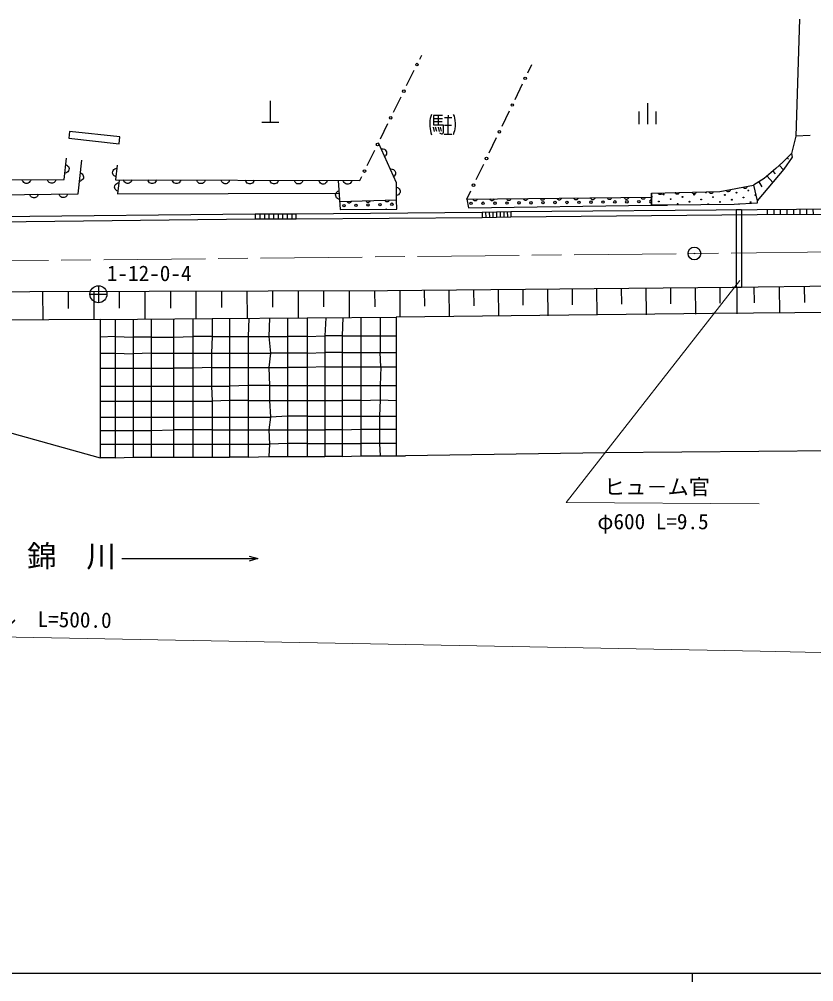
# Model space of a CAD drawing. Units: millimetres, scale not verified. Extents: x 40000 to 680000, y 20000 to 380000.
# Drawn here: x 288629 to 382326, y 204000 to 317498 of the extents above; entities that cross this region are included whole.
import ezdxf
from ezdxf.enums import TextEntityAlignment as Align

# ---------------------------------------------------------------- set-up
doc = ezdxf.new("R2010")
doc.units = ezdxf.units.MM
doc.header["$LTSCALE"] = 1000
doc.linetypes.add('CHAIN', pattern=[18.5, 12, -1.5, 3.5, -1.5])
for name, color, linetype, lineweight in [('M-BGD', 7, 'Continuous', 25), ('M-BMK', 2, 'CHAIN', 13), ('M-BMK-SRVR', 3, 'Continuous', 25), ('M-STR-HTXT', 7, 'Continuous', 13), ('M-TTL-BAND', 7, 'Continuous', 25)]:
    doc.layers.add(name, color=color, linetype=linetype, lineweight=lineweight)
doc.styles.add('ＭＳ ゴシック', font='')
doc.styles.get('ＭＳ ゴシック').set_extended_font_data('MS Gothic')

# ---------------------------------------------------------------- blocks, each defined once
blk = doc.blocks.new('BUHIN1')
at = {"color": 3, "linetype": 'Continuous', "lineweight": 25}
for radius in [750, 22.5]:
    blk.add_circle((0, 0), radius, dxfattribs=at)
blk = doc.blocks.new('BUHIN3')
at = {"color": 7, "linetype": 'Continuous', "lineweight": 25}
for p, q in [((-858, 574), (259, 1575)), ((-931, -834), (931, 834)), ((476, -916), (1594, 85))]:
    blk.add_line(p, q, dxfattribs=at)
blk = doc.blocks.new('BUHIN4')
at = {"color": 7, "linetype": 'Continuous', "lineweight": 25}
blk.add_lwpolyline([(-186, -167), (-210, -111), (-220, -54), (-221, 18), (-200, 77), (-168, 130), (-110, 181), (-55, 208), (6, 222), (79, 213), (134, 197), (186, 167)], dxfattribs=at)
blk = doc.blocks.new('BUHIN5')
at = {"color": 3, "linetype": 'Continuous', "lineweight": 25}
for p, q in [((-745, -667), (745, 667)), ((667, -745), (-667, 745))]:
    blk.add_line(p, q, dxfattribs=at)
blk.add_circle((0, 0), 1000, dxfattribs=at)
blk = doc.blocks.new('BUHIN6')
at = {"color": 7, "linetype": 'Continuous', "lineweight": 25}
blk.add_lwpolyline([(-372, -334), (-419, -221), (-440, -109), (-442, 37), (-400, 155), (-336, 259), (-221, 363), (-110, 415), (12, 444), (158, 427), (268, 394), (372, 334)], dxfattribs=at)
blk = doc.blocks.new('BUHIN7')
at = {"color": 7, "linetype": 'Continuous', "lineweight": 25}
blk.add_circle((0, 0), 150, dxfattribs=at)
blk = doc.blocks.new('BUHIN8')
at = {"color": 7, "linetype": 'Continuous', "lineweight": 25}
for p, q in [((-1862, -1668), (0, 0)), ((671, -749), (-671, 749))]:
    blk.add_line(p, q, dxfattribs=at)

msp = doc.modelspace()

# ---------------------------------------------------------------- linework, layer by layer
at = {"layer": 'M-BGD'}
for p, q in [((380645, 317498), (380222, 303697)), ((335859, 312810), (336091, 313282)), ((348620, 311192), (349097, 312178)), ((334310, 309672), (335209, 311492)), ((347096, 308041), (347980, 309869)), ((332762, 306533), (333660, 308353)), ((345571, 304891), (346455, 306718)), ((337478, 305787), (338528, 305787)), ((338521, 305420), (337486, 305420)), ((338033, 306140), (338033, 305060)), ((338761, 305922), (339646, 305922)), ((339218, 306192), (339218, 305922)), ((339218, 303942), (339218, 305915)), ((294566, 304259), (294480, 303464)), ((300479, 303618), (294566, 304259)), ((331213, 303394), (332111, 305215)), ((337433, 304767), (337568, 304257)), ((337861, 304272), (337733, 304767)), ((338026, 304767), (338168, 304272)), ((338431, 304287), (338296, 304767)), ((339616, 304970), (338798, 304970)), ((294480, 303464), (300393, 302824)), ((300393, 302824), (300479, 303618)), ((338738, 303935), (339646, 303935)), ((344047, 301740), (344931, 303568)), ((380222, 303697), (379714, 301665)), ((381915, 303782), (380222, 303697)), ((329664, 300255), (330563, 302076)), ((333111, 298197), (330988, 302938)), ((293941, 298582), (294212, 301129)), ((295559, 296896), (296002, 300886)), ((379714, 301665), (378698, 300649)), ((379798, 301242), (378782, 299803)), ((379206, 301157), (379362, 301001)), ((379714, 301665), (379798, 301242)), ((300157, 300293), (299977, 298561)), ((342522, 298590), (343406, 300417)), ((378782, 299803), (375650, 296077)), ((377851, 299887), (376496, 298702)), ((378698, 300649), (377851, 299887)), ((378275, 300268), (378739, 299751)), ((249430, 298377), (293941, 298582)), ((299977, 298561), (328781, 298466)), ((300408, 298512), (300198, 296928)), ((328781, 298466), (329014, 298937)), ((376496, 298702), (375226, 297940)), ((376835, 298998), (377483, 298257)), ((377512, 299590), (377791, 299272)), ((326251, 298474), (326472, 295045)), ((326251, 298474), (326472, 295045)), ((333132, 296197), (333111, 298197)), ((371247, 297178), (375226, 297940)), ((375226, 297940), (375650, 296077)), ((375861, 298321), (376210, 297739)), ((285174, 296803), (295559, 296896)), ((300198, 296928), (326301, 296988)), ((341405, 296281), (341882, 297267)), ((341405, 296281), (363204, 296501)), ((341405, 296281), (341606, 295242)), ((363204, 297009), (371247, 297178)), ((363204, 297009), (363204, 296501)), ((363204, 295569), (363204, 297009)), ((363204, 296501), (363204, 295993)), ((363204, 296501), (363204, 295569)), ((326410, 296003), (333132, 296197)), ((326472, 295045), (333143, 295112)), ((333143, 295112), (333132, 296197)), ((341606, 295242), (363204, 295569)), ((363204, 295993), (363204, 295569)), ((363204, 295569), (364135, 295569)), ((365066, 295569), (363204, 295569)), ((364135, 295569), (365066, 295569)), ((372940, 295654), (365066, 295569)), ((375650, 295823), (372940, 295654)), ((375647, 295069), (389954, 295153)), ((375650, 296077), (375650, 295823)), ((375650, 296077), (375650, 295823)), ((382237, 295099), (382241, 294499)), ((263116, 293968), (316468, 294561)), ((263128, 293368), (316468, 293961)), ((316468, 294561), (321292, 294561)), ((316468, 294561), (316468, 293961)), ((316468, 293961), (321294, 293961)), ((316468, 293961), (317060, 293961)), ((317004, 294561), (317004, 293961)), ((317060, 293961), (317653, 293961)), ((317540, 294561), (317540, 293961)), ((317653, 293961), (318161, 293961)), ((318076, 294561), (318076, 293961)), ((318161, 293961), (318669, 293961)), ((318612, 294561), (318612, 293961)), ((318669, 293961), (319262, 293961)), ((319148, 294561), (319148, 293961)), ((319262, 293961), (319770, 293961)), ((319684, 294561), (319684, 293961)), ((319770, 293961), (320362, 293961)), ((320220, 294561), (320220, 293961)), ((320362, 293961), (320786, 293961)), ((320756, 294561), (320756, 293961)), ((320786, 293961), (321294, 293961)), ((321292, 294561), (343207, 294730)), ((321294, 293961), (321292, 294561)), ((321294, 293961), (343222, 294130)), ((343207, 294730), (346599, 294815)), ((343207, 294730), (343222, 294130)), ((343222, 294130), (346609, 294215)), ((343632, 294739), (343647, 294139)), ((344058, 294749), (344073, 294149)), ((344483, 294758), (344498, 294159)), ((344912, 294772), (344927, 294172)), ((345339, 294783), (345354, 294183)), ((345762, 294794), (345777, 294194)), ((346186, 294804), (346201, 294204)), ((346599, 294815), (375647, 295069)), ((346609, 294807), (346609, 294215)), ((346609, 294215), (375650, 294469)), ((373194, 295061), (373194, 285917)), ((373194, 295061), (373794, 295061)), ((373794, 295061), (373794, 285917)), ((375650, 294469), (389958, 294553)), ((376835, 295061), (376835, 294469)), ((377607, 295066), (377610, 294466)), ((378379, 295072), (378382, 294472)), ((379150, 295077), (379154, 294477)), ((379922, 295082), (379926, 294482)), ((380694, 295088), (380697, 294488)), ((381465, 295093), (381469, 294493)), ((372686, 285917), (424248, 286510)), ((261688, 285071), (289882, 285409)), ((289882, 285409), (332046, 285494)), ((291388, 285412), (291395, 282018)), ((294400, 285418), (294404, 283402)), ((297411, 285424), (297418, 282097)), ((300423, 285430), (300427, 283436)), ((303435, 285436), (303442, 282107)), ((306447, 285442), (306451, 283441)), ((309458, 285448), (309465, 282194)), ((312470, 285454), (312474, 283512)), ((315482, 285460), (315488, 282240)), ((318493, 285466), (318497, 283544)), ((321505, 285472), (321512, 282277)), ((324517, 285479), (324521, 283567)), ((327529, 285485), (327535, 282316)), ((330540, 285491), (330544, 283601)), ((332046, 285494), (372686, 285917)), ((333498, 285509), (333530, 282365)), ((336400, 285539), (336420, 283653)), ((339303, 285569), (339336, 282425)), ((342206, 285599), (342226, 283713)), ((345109, 285630), (345142, 282484)), ((348012, 285660), (348031, 283772)), ((350915, 285690), (350947, 282544)), ((353818, 285720), (353837, 283832)), ((356720, 285751), (356753, 282603)), ((359623, 285781), (359643, 283892)), ((362526, 285811), (362559, 282662)), ((365429, 285841), (365449, 283952)), ((368332, 285871), (368365, 282722)), ((371235, 285902), (371254, 284012)), ((372686, 285917), (373194, 285917)), ((373194, 285917), (373794, 285917)), ((373240, 285917), (373240, 282772)), ((375278, 285934), (375300, 284049)), ((378246, 285969), (378283, 282823)), ((381214, 286004), (381236, 284114)), ((370400, 282785), (333062, 282361)), ((415866, 283208), (370400, 282785)), ((298180, 282107), (275150, 281938)), ((298180, 282107), (311388, 282192)), ((298180, 282107), (298180, 279991)), ((299958, 282118), (299958, 280075)), ((302074, 282132), (302074, 279991)), ((304191, 282145), (304191, 279991)), ((306816, 282162), (306816, 279991)), ((309102, 282177), (309102, 280075)), ((311388, 282192), (322564, 282277)), ((311388, 282192), (311388, 280075)), ((313420, 282207), (313420, 280075)), ((315704, 282225), (315621, 280075)), ((318160, 282243), (318076, 280075)), ((320278, 282259), (320278, 280075)), ((322564, 282277), (333062, 282361)), ((322564, 282277), (322564, 280075)), ((324766, 282294), (324680, 280160)), ((326798, 282311), (326712, 280160)), ((328914, 282328), (328914, 280160)), ((331200, 282346), (331200, 280160)), ((333062, 282361), (333062, 280160)), ((247204, 280083), (298180, 265769)), ((299958, 280075), (298180, 279991)), ((298180, 279991), (298180, 278128)), ((299958, 280075), (299958, 278128)), ((299958, 280075), (302074, 279991)), ((304191, 279991), (302074, 279991)), ((302074, 279991), (302074, 278043)), ((304191, 279991), (306816, 279991)), ((304191, 279991), (304191, 278128)), ((306816, 279991), (309102, 280075)), ((306816, 279991), (306816, 278128)), ((311388, 280075), (309102, 280075)), ((309102, 280075), (309102, 278128)), ((311388, 280075), (311303, 278128)), ((311388, 280075), (313420, 280075)), ((313420, 280075), (315621, 280075)), ((313420, 280075), (313420, 278128)), ((315621, 280075), (318076, 280075)), ((315621, 280075), (315621, 278128)), ((318076, 280075), (320278, 280075)), ((318076, 280075), (318246, 278128)), ((322564, 280075), (320278, 280075)), ((320278, 280075), (320278, 278128)), ((322564, 280075), (324680, 280160)), ((322564, 280075), (322564, 278128)), ((326712, 280160), (324680, 280160)), ((324680, 280160), (324680, 278213)), ((326712, 280160), (328914, 280160)), ((326712, 280160), (326712, 278213)), ((328914, 280160), (331200, 280160)), ((328914, 280160), (328914, 278213)), ((331200, 280160), (333062, 280160)), ((331200, 280160), (331200, 278213)), ((333062, 280160), (333062, 278213)), ((298180, 278128), (299958, 278128)), ((298180, 278128), (298180, 276350)), ((299958, 278128), (302074, 278043)), ((299958, 278128), (299958, 276350)), ((304191, 278128), (302074, 278043)), ((304191, 278128), (306816, 278128)), ((304191, 278128), (304191, 276350)), ((306816, 278128), (309102, 278128)), ((306816, 278128), (306816, 276350)), ((309102, 278128), (311303, 278128)), ((309102, 278128), (309102, 276350)), ((311303, 278128), (313420, 278128)), ((311303, 278128), (311303, 276435)), ((313420, 278128), (315621, 278128)), ((313420, 278128), (313420, 276435)), ((315621, 278128), (318246, 278128)), ((315621, 278128), (315621, 276435)), ((318246, 278128), (318076, 276435)), ((320278, 278128), (318246, 278128)), ((322564, 278128), (320278, 278128)), ((320278, 278128), (320278, 276435)), ((322564, 278128), (324680, 278213)), ((322564, 278128), (322564, 276435)), ((326712, 278213), (324680, 278213)), ((324680, 278213), (324680, 276519)), ((326712, 278213), (328914, 278213)), ((326712, 278213), (326712, 276519)), ((328914, 278213), (331200, 278213)), ((328914, 278213), (328914, 276519)), ((331200, 278213), (333062, 278213)), ((331284, 276519), (331200, 278213)), ((333062, 278213), (333062, 276519)), ((302074, 278043), (302074, 276350)), ((298180, 276350), (299958, 276350)), ((298180, 276350), (298180, 274233)), ((299958, 276350), (302074, 276350)), ((299958, 276350), (299958, 274233)), ((302074, 276350), (304191, 276350)), ((302074, 276350), (302074, 274233)), ((304191, 276350), (306816, 276350)), ((304191, 276350), (304191, 274233)), ((309102, 276350), (306816, 276350)), ((306816, 276350), (306816, 274233)), ((311303, 276435), (309102, 276350)), ((309102, 276350), (309102, 274233)), ((311303, 276435), (313420, 276435)), ((311303, 276435), (311303, 274233)), ((313420, 276435), (315621, 276435)), ((313420, 276435), (313420, 274233)), ((315621, 276435), (318076, 276435)), ((315621, 276435), (315621, 274318)), ((318076, 276435), (320278, 276435)), ((318076, 276435), (318161, 274318)), ((322564, 276435), (320278, 276435)), ((320278, 276435), (320278, 274318)), ((324680, 276519), (322564, 276435)), ((322564, 276435), (322564, 274318)), ((324680, 276519), (326712, 276519)), ((324680, 276519), (324680, 274318)), ((326712, 276519), (328914, 276519)), ((326712, 276519), (326712, 274318)), ((328914, 276519), (331284, 276519)), ((328914, 276519), (328914, 274318)), ((331284, 276519), (331200, 274318)), ((331284, 276519), (333062, 276519)), ((333062, 276519), (333062, 274318)), ((298180, 274233), (299958, 274233)), ((298180, 274233), (298180, 272455)), ((299958, 274233), (302074, 274233)), ((299958, 274233), (299958, 272455)), ((302074, 274233), (304191, 274233)), ((302074, 274233), (302074, 272455)), ((304191, 274233), (306816, 274233)), ((304191, 274233), (304191, 272455)), ((306816, 274233), (309102, 274233)), ((306816, 274233), (306816, 272455)), ((309102, 274233), (311303, 274233)), ((309102, 274233), (309102, 272455)), ((311303, 274233), (313420, 274233)), ((311303, 274233), (311388, 272455)), ((315621, 274318), (313420, 274233)), ((313420, 274233), (313420, 272540)), ((318161, 274318), (315621, 274318)), ((315621, 274318), (315621, 272540)), ((318161, 274318), (320278, 274318)), ((318161, 274318), (318161, 272540)), ((320278, 274318), (322564, 274318)), ((320278, 274318), (320278, 272540)), ((322564, 274318), (324680, 274318)), ((322564, 274318), (322564, 272540)), ((324680, 274318), (326712, 274318)), ((324680, 274318), (324680, 272540)), ((326712, 274318), (328914, 274318)), ((326712, 274318), (326712, 272540)), ((328914, 274318), (331200, 274318)), ((328914, 274318), (328914, 272540)), ((331200, 274318), (333062, 274318)), ((331200, 274318), (331200, 272625)), ((333062, 274318), (333062, 272540)), ((298180, 272455), (299958, 272455)), ((298180, 272455), (298180, 270593)), ((299958, 272455), (302074, 272455)), ((299958, 272455), (299958, 270593)), ((302074, 272455), (304191, 272455)), ((302074, 272455), (302074, 270593)), ((304191, 272455), (306816, 272455)), ((304191, 272455), (304191, 270593)), ((306816, 272455), (309102, 272455)), ((306816, 272455), (306816, 270593)), ((309102, 272455), (311388, 272455)), ((309102, 272455), (309102, 270593)), ((313420, 272540), (311388, 272455)), ((311388, 272455), (311388, 270593)), ((315621, 272540), (313420, 272540)), ((313420, 272540), (313420, 270593)), ((315621, 272540), (318161, 272540)), ((315621, 272540), (315621, 270593)), ((318161, 272540), (320278, 272540)), ((318161, 272540), (318246, 270593)), ((320278, 272540), (322564, 272540)), ((320278, 272540), (320278, 270677)), ((322564, 272540), (324680, 272540)), ((322564, 272540), (322564, 270677)), ((324680, 272540), (326712, 272540)), ((324680, 272540), (324680, 270677)), ((328914, 272540), (326712, 272540)), ((326712, 272540), (326712, 270677)), ((328914, 272540), (331200, 272625)), ((328914, 272540), (328914, 270677)), ((331200, 272625), (331115, 270677)), ((331200, 272625), (333062, 272540)), ((333062, 272540), (333062, 270677)), ((298180, 270593), (299958, 270593)), ((298180, 270593), (298180, 268984)), ((299958, 270593), (302074, 270593)), ((299958, 270593), (299958, 268984)), ((302074, 270593), (304191, 270593)), ((302074, 270593), (302074, 268984)), ((304191, 270593), (306816, 270593)), ((304191, 270593), (304191, 268984)), ((306816, 270593), (309102, 270593)), ((306816, 270593), (306816, 269069)), ((309102, 270593), (311388, 270593)), ((309102, 270593), (309102, 269069)), ((311388, 270593), (313420, 270593)), ((311388, 270593), (311388, 269069)), ((313420, 270593), (315621, 270593)), ((313420, 270593), (313420, 269069)), ((315621, 270593), (318246, 270593)), ((315621, 270593), (315621, 269069)), ((318246, 270593), (318076, 269069)), ((320278, 270677), (318246, 270593)), ((322564, 270677), (320278, 270677)), ((320278, 270677), (320278, 269069)), ((322564, 270677), (324680, 270677)), ((322564, 270677), (322564, 269069)), ((324680, 270677), (326712, 270677)), ((324680, 270677), (324680, 269069)), ((326712, 270677), (328914, 270677)), ((326712, 270677), (326712, 269069)), ((328914, 270677), (331115, 270677)), ((328914, 270677), (328914, 269153)), ((331115, 270677), (333062, 270677)), ((331115, 270677), (331115, 269153)), ((333062, 270677), (333062, 269153)), ((304191, 268984), (306816, 269069)), ((309102, 269069), (306816, 269069)), ((306816, 269069), (306816, 267375)), ((311388, 269069), (309102, 269069)), ((309102, 269069), (309102, 267375)), ((311388, 269069), (313420, 269069)), ((311388, 269069), (311388, 267375)), ((313420, 269069), (315621, 269069)), ((313420, 269069), (313420, 267375)), ((315621, 269069), (318076, 269069)), ((315621, 269069), (315621, 267375)), ((318076, 269069), (320278, 269069)), ((318076, 269069), (318161, 267375)), ((320278, 269069), (322564, 269069)), ((320278, 269069), (320278, 267460)), ((322564, 269069), (324680, 269069)), ((322564, 269069), (322564, 267460)), ((326712, 269069), (324680, 269069)), ((324680, 269069), (324680, 267460)), ((326712, 269069), (328914, 269153)), ((326712, 269069), (326712, 267460)), ((328914, 269153), (331115, 269153)), ((328914, 269153), (328914, 267460)), ((331115, 269153), (333062, 269153)), ((331115, 269153), (331115, 267460)), ((333062, 269153), (333062, 267460)), ((298180, 268984), (299958, 268984)), ((298180, 268984), (298180, 267375)), ((299958, 268984), (302074, 268984)), ((299958, 268984), (299958, 267375)), ((302074, 268984), (304191, 268984)), ((302074, 268984), (302074, 267375)), ((304191, 268984), (304191, 267375)), ((298180, 267375), (299958, 267375)), ((298180, 267375), (298180, 265767)), ((299958, 267375), (302074, 267375)), ((299958, 267375), (299958, 265767)), ((302074, 267375), (304191, 267375)), ((302074, 267375), (302074, 265851)), ((304191, 267375), (306816, 267375)), ((304191, 267375), (304191, 265851)), ((306816, 267375), (309102, 267375)), ((306816, 267375), (306816, 265851)), ((309102, 267375), (311388, 267375)), ((309102, 267375), (309102, 265851)), ((311388, 267375), (313420, 267375)), ((311388, 267375), (311388, 265851)), ((313420, 267375), (315621, 267375)), ((313420, 267375), (313420, 265851)), ((315621, 267375), (318161, 267375)), ((315621, 267375), (315621, 265851)), ((318161, 267375), (318076, 265936)), ((320278, 267460), (318161, 267375)), ((322564, 267460), (320278, 267460)), ((320278, 267460), (320278, 265936)), ((322564, 267460), (324680, 267460)), ((322564, 267460), (322564, 265936)), ((324680, 267460), (326712, 267460)), ((324680, 267460), (324680, 265936)), ((326712, 267460), (328914, 267460)), ((326712, 267460), (326712, 265936)), ((331115, 267460), (328914, 267460)), ((328914, 267460), (328914, 266021)), ((333062, 267460), (331115, 267460)), ((331115, 267460), (331200, 266021)), ((333062, 267460), (333062, 266021)), ((415782, 266867), (357700, 266359)), ((299958, 265767), (298180, 265767)), ((299958, 265767), (302074, 265851)), ((302074, 265851), (304191, 265851)), ((304191, 265851), (306816, 265851)), ((306816, 265851), (309102, 265851)), ((309102, 265851), (311388, 265851)), ((311388, 265851), (313420, 265851)), ((315621, 265851), (313420, 265851)), ((315621, 265851), (318076, 265936)), ((318076, 265936), (320278, 265936)), ((320278, 265936), (322564, 265936)), ((322564, 265936), (324680, 265936)), ((326712, 265936), (324680, 265936)), ((326712, 265936), (328914, 266021)), ((328914, 266021), (331200, 266021)), ((331200, 266021), (333062, 266021)), ((333062, 266021), (334163, 266021)), ((357700, 266359), (334163, 266021)), ((300711, 253895), (316754, 253895))]:
    msp.add_line(p, q, dxfattribs=at)
for points in [[(337261, 306267), (337163, 306012), (337103, 305810), (337058, 305540), (337043, 305247), (337043, 304872), (337073, 304595), (337111, 304370), (337186, 304107), (337261, 303860)], [(338558, 306147), (337478, 306147), (337478, 305060), (338603, 305060), (338603, 304130), (338573, 304025), (338528, 303957), (338453, 303935), (338221, 304062)], [(339796, 306267), (339901, 306080), (339976, 305817), (340006, 305555), (340021, 305255), (340021, 304880), (339998, 304587), (339946, 304347), (339878, 304130), (339796, 303860)], [(315754, 254183), (316754, 253895), (315754, 253610)]]:
    msp.add_lwpolyline(points, dxfattribs=at)
for centre, radius in [((364621, 296840), 50), ((365449, 296278), 50), ((366838, 296544), 50), ((368227, 296810), 50), ((369054, 296249), 50), ((369616, 297076), 50), ((370443, 296515), 50), ((371832, 296781), 50), ((372660, 296219), 50), ((373221, 297047), 50), ((374049, 296485), 50), ((374610, 297313), 50), ((375438, 296751), 50), ((326925, 295517), 150), ((328338, 295558), 150), ((329752, 295599), 150), ((331166, 295640), 150), ((332579, 295681), 150), ((341910, 295786), 150), ((343324, 295800), 150), ((344738, 295814), 150), ((346152, 295829), 150), ((347566, 295843), 150), ((348980, 295857), 150), ((350395, 295872), 150), ((351809, 295886), 150), ((353223, 295900), 150), ((354637, 295914), 150), ((356051, 295929), 150), ((357465, 295943), 150), ((358879, 295957), 150), ((360294, 295971), 150), ((361708, 295986), 150), ((364060, 296012), 50), ((366276, 295717), 50), ((367665, 295983), 50), ((369882, 295687), 50), ((371271, 295953), 50), ((374876, 295924), 50)]:
    msp.add_circle(centre, radius, dxfattribs=at)
for centre, radius, start, end in [((363232, 296574), 50, 235.55805, 124.44195), ((366010, 297106), 50, 230.63621, 311.77116), ((331893, 294954), 150, 77.10249, 104.05672), ((363122, 296000), 150, 56.70325, 303.29675), ((373487, 295658), 50, 40.53584, 146.60083)]:
    msp.add_arc(centre, radius, start, end, dxfattribs=at)
at = {"layer": 'M-BMK'}
msp.add_line((169094, 287745), (567529, 292011), dxfattribs=at)
at = {"layer": 'M-STR-HTXT'}
for p, q in [((373596, 286688), (353128, 260517)), ((353128, 260517), (375907, 260371)), ((140107, 247479), (375990, 242963)), ((375990, 242963), (458538, 241383))]:
    msp.add_line(p, q, dxfattribs=at)
at = {"layer": 'M-TTL-BAND'}
for p, q in [((40000, 205000), (579000, 205000)), ((368000, 205000), (368000, 204000))]:
    msp.add_line(p, q, dxfattribs=at)

# ---------------------------------------------------------------- block references
at = {"layer": 'M-BGD'}
for name, p, rotation in [('BUHIN7', (335534, 312151), 201.88152), ('BUHIN7', (348300, 310530), 202.32085), ('BUHIN7', (333985, 309013), 201.88152), ('BUHIN8', (318232, 305376), 228.14353), ('BUHIN3', (362709, 306361), 228.14353), ('BUHIN7', (346775, 307380), 202.32085), ('BUHIN7', (332436, 305874), 201.88152), ('BUHIN7', (345251, 304229), 202.32085), ('BUHIN7', (330888, 302735), 201.88152), ('BUHIN6', (331519, 301753), 252.26911), ('BUHIN7', (343726, 301079), 202.32085), ('BUHIN6', (294077, 299855), 222.08153), ('BUHIN6', (300067, 299427), 42.20028), ('BUHIN7', (329339, 299596), 201.88152), ('BUHIN6', (332580, 299382), 252.26911), ('BUHIN6', (289490, 298561), 138.40658), ('BUHIN6', (292458, 298575), 138.40658), ('BUHIN6', (295780, 298891), 221.808), ('BUHIN6', (301417, 298557), 137.95391), ('BUHIN6', (304298, 298547), 137.95391), ('BUHIN6', (307178, 298538), 137.95391), ('BUHIN6', (310059, 298528), 137.95391), ('BUHIN6', (312939, 298518), 137.95391), ('BUHIN6', (315819, 298509), 137.95391), ('BUHIN6', (318700, 298499), 137.95391), ('BUHIN6', (321580, 298490), 137.95391), ('BUHIN6', (324461, 298480), 137.95391), ('BUHIN6', (327341, 298471), 137.95391), ('BUHIN6', (293828, 296880), 138.65715), ('BUHIN6', (300303, 297720), 40.59203), ('BUHIN6', (333121, 297197), 228.72318), ('BUHIN7', (342202, 297928), 202.32085), ('BUHIN4', (370242, 297157), 139.34726), ('BUHIN4', (372242, 297368), 148.98471), ('BUHIN4', (374231, 297749), 148.98471), ('BUHIN6', (290366, 296849), 138.65715), ('BUHIN6', (326362, 296760), 51.82924), ('BUHIN4', (327531, 296035), 139.80072), ('BUHIN4', (329771, 296100), 139.80072), ('BUHIN4', (332011, 296165), 139.80072), ('BUHIN4', (342396, 296291), 138.72122), ('BUHIN4', (344377, 296311), 138.72122), ('BUHIN4', (346359, 296331), 138.72122), ('BUHIN4', (348341, 296351), 138.72122), ('BUHIN4', (350323, 296371), 138.72122), ('BUHIN4', (352304, 296391), 138.72122), ('BUHIN4', (354286, 296411), 138.72122), ('BUHIN4', (356268, 296431), 138.72122), ('BUHIN4', (358250, 296451), 138.72122), ('BUHIN4', (360231, 296471), 138.72122), ('BUHIN4', (362213, 296491), 138.72122), ('BUHIN4', (364210, 297030), 139.34726), ('BUHIN4', (366220, 297072), 139.34726), ('BUHIN4', (368231, 297114), 139.34726), ('BUHIN5', (297966, 285070), 228.14353)]:
    msp.add_blockref(name, p, dxfattribs=dict(at, rotation=rotation))
at = {"layer": 'M-BMK-SRVR', "rotation": 228.14353}
msp.add_blockref('BUHIN1', (368251, 289878), dxfattribs=at)

# ---------------------------------------------------------------- texts
at = {"layer": 'M-BGD', "style": 'ＭＳ ゴシック'}
msp.add_text('錦\u3000川', height=2566, dxfattribs=at).set_placement((289540, 252131), align=Align.BOTTOM_LEFT)
at = {"layer": 'M-BMK-SRVR', "style": 'ＭＳ ゴシック'}
msp.add_text('1-12-0-4', height=1833, dxfattribs=at).set_placement((298966, 286070), align=Align.BOTTOM_LEFT)
at = {"layer": 'M-STR-HTXT', "style": 'ＭＳ ゴシック'}
for s, p in [('ヒュ－ム官', (357583, 260888)), ('φ600 L=9.5', (356810, 256806))]:
    msp.add_text(s, height=1833, dxfattribs=at).set_placement(p, align=Align.BOTTOM_LEFT)
msp.add_text('ガ-ドレ-ル\u3000L=500.0', height=1833, rotation=359.1, dxfattribs=at).set_placement((275777, 245534), align=Align.BOTTOM_LEFT)

doc.saveas('drawing.dxf')
